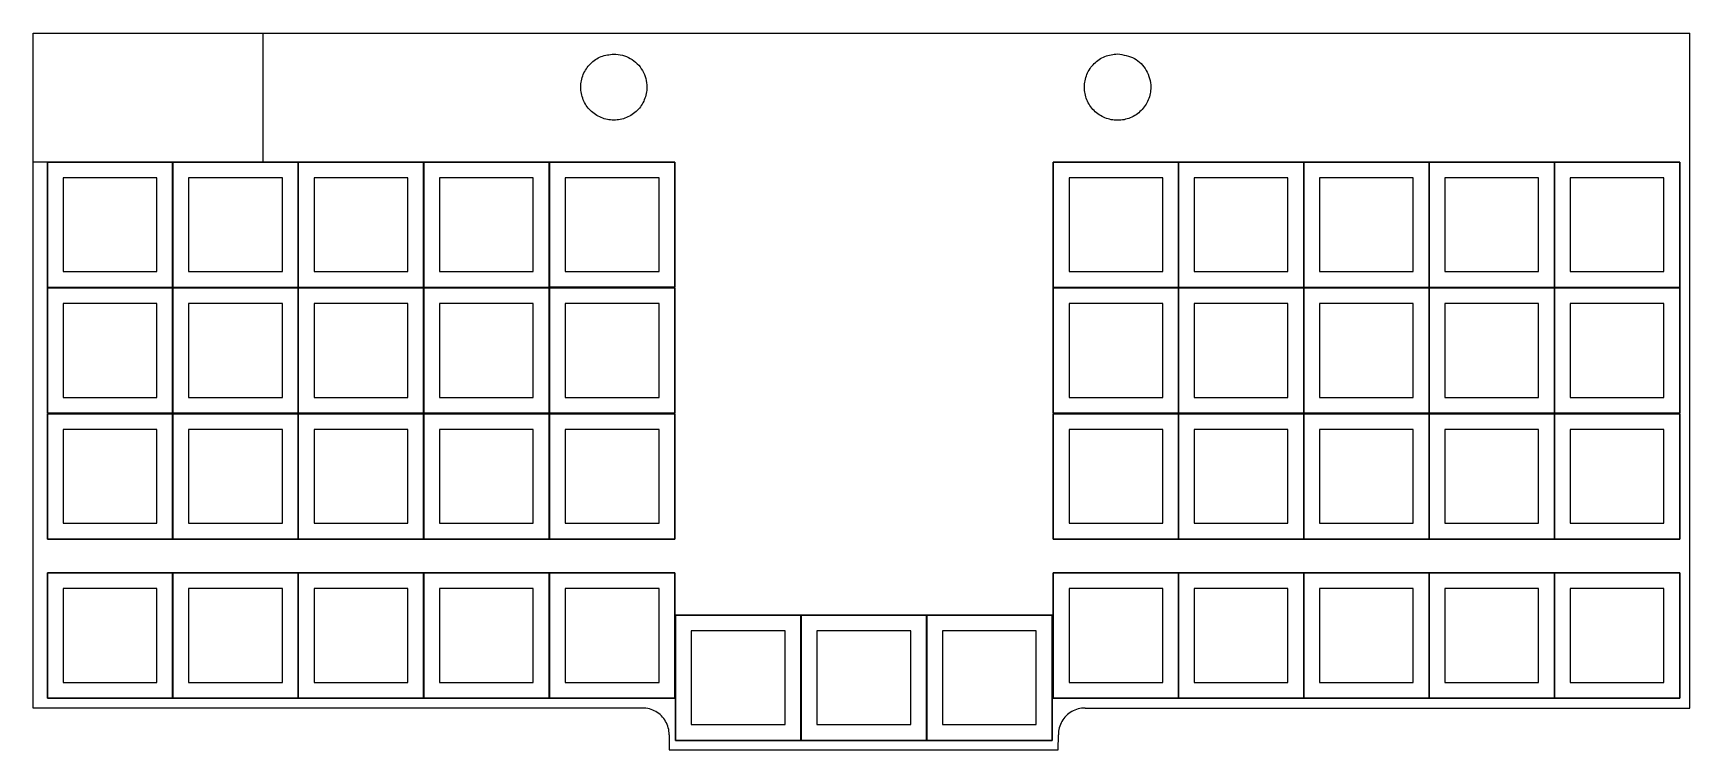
# Model space of a CAD drawing. Extents: x 0 to 25.1, y 0 to 10.9.
import ezdxf

# ---------------------------------------------------------------- set-up
doc = ezdxf.new("R2010")
doc.units = 0
doc.layers.get('0').update_dxf_attribs({"linetype": 'CONTINUOUS'})

msp = doc.modelspace()

# ---------------------------------------------------------------- linework, layer by layer
at = {"color": 7}
for p, q in [((0.0025, 10.87128), (25.129592, 10.87128)), ((0.0025, 0.635042), (0.0025, 10.87128)), ((3.485513, 10.87128), (3.485513, 8.915473)), ((25.129592, 0.635042), (25.129592, 10.87128)), ((8.809652, 10.554029), (8.809652, 10.554029)), ((16.450231, 10.555999), (16.450231, 10.555999)), ((3.485513, 8.915473), (0.0057, 8.915473)), ((2.118338, 8.915343), (0.218331, 8.915343)), ((0.218331, 7.015336), (0.218331, 8.915343)), ((0.218331, 7.015336), (0.218331, 8.915343)), ((0.218331, 7.015336), (0.218331, 8.915343)), ((0.218331, 8.915343), (2.118338, 8.915343)), ((0.218331, 8.915343), (2.118338, 8.915343)), ((0.218331, 8.915343), (2.118338, 8.915343)), ((0.218331, 8.915343), (0.218331, 7.015336)), ((2.118338, 7.015336), (2.118338, 8.915343)), ((2.118338, 8.915343), (2.118338, 7.015336)), ((2.118338, 8.915343), (2.118338, 7.015336)), ((2.118338, 8.915343), (2.118338, 7.015336)), ((4.021205, 8.915343), (2.121198, 8.915343)), ((2.121198, 7.015336), (2.121198, 8.915343)), ((2.121198, 7.015336), (2.121198, 8.915343)), ((2.121198, 7.015336), (2.121198, 8.915343)), ((2.121198, 8.915343), (4.021205, 8.915343)), ((2.121198, 8.915343), (4.021205, 8.915343)), ((2.121198, 8.915343), (4.021205, 8.915343)), ((2.121198, 8.915343), (2.121198, 7.015336)), ((4.021205, 7.015336), (4.021205, 8.915343)), ((4.021205, 8.915343), (4.021205, 7.015336)), ((4.021205, 8.915343), (4.021205, 7.015336)), ((4.021205, 8.915343), (4.021205, 7.015336)), ((5.924082, 8.915343), (4.024075, 8.915343)), ((4.024075, 7.015336), (4.024075, 8.915343)), ((4.024075, 7.015336), (4.024075, 8.915343)), ((4.024075, 7.015336), (4.024075, 8.915343)), ((4.024075, 8.915343), (5.924082, 8.915343)), ((4.024075, 8.915343), (5.924082, 8.915343)), ((4.024075, 8.915343), (5.924082, 8.915343)), ((4.024075, 8.915343), (4.024075, 7.015336)), ((5.924082, 7.015336), (5.924082, 8.915343)), ((5.924082, 8.915343), (5.924082, 7.015336)), ((5.924082, 8.915343), (5.924082, 7.015336)), ((5.924082, 8.915343), (5.924082, 7.015336)), ((7.826959, 8.915343), (5.926952, 8.915343)), ((5.926952, 7.015336), (5.926952, 8.915343)), ((5.926952, 7.015336), (5.926952, 8.915343)), ((5.926952, 7.015336), (5.926952, 8.915343)), ((5.926952, 8.915343), (7.826959, 8.915343)), ((5.926952, 8.915343), (7.826959, 8.915343)), ((5.926952, 8.915343), (7.826959, 8.915343)), ((5.926952, 8.915343), (5.926952, 7.015336)), ((7.826959, 7.015336), (7.826959, 8.915343)), ((7.826959, 8.915343), (7.826959, 7.015336)), ((7.826959, 8.915343), (7.826959, 7.015336)), ((7.826959, 8.915343), (7.826959, 7.015336)), ((9.734496, 8.915673), (7.834489, 8.915673)), ((7.834489, 7.015666), (7.834489, 8.915673)), ((7.834489, 7.015666), (7.834489, 8.915673)), ((7.834489, 7.015666), (7.834489, 8.915673)), ((7.834489, 8.915673), (9.734496, 8.915673)), ((7.834489, 8.915673), (9.734496, 8.915673)), ((7.834489, 8.915673), (9.734496, 8.915673)), ((7.834489, 8.915673), (7.834489, 7.015666)), ((9.734496, 7.015666), (9.734496, 8.915673)), ((9.734496, 8.915673), (9.734496, 7.015666)), ((9.734496, 8.915673), (9.734496, 7.015666)), ((9.734496, 8.915673), (9.734496, 7.015666)), ((17.375124, 8.915343), (15.475117, 8.915343)), ((15.475117, 7.015336), (15.475117, 8.915343)), ((15.475117, 7.015336), (15.475117, 8.915343)), ((15.475117, 7.015336), (15.475117, 8.915343)), ((15.475117, 8.915343), (17.375124, 8.915343)), ((15.475117, 8.915343), (17.375124, 8.915343)), ((15.475117, 8.915343), (17.375124, 8.915343)), ((15.475117, 8.915343), (15.475117, 7.015336)), ((19.272961, 8.915343), (17.372954, 8.915343)), ((17.372954, 7.015336), (17.372954, 8.915343)), ((17.372954, 7.015336), (17.372954, 8.915343)), ((17.372954, 7.015336), (17.372954, 8.915343)), ((17.372954, 8.915343), (19.272961, 8.915343)), ((17.372954, 8.915343), (19.272961, 8.915343)), ((17.372954, 8.915343), (19.272961, 8.915343)), ((17.372954, 8.915343), (17.372954, 7.015336)), ((17.375124, 7.015336), (17.375124, 8.915343)), ((17.375124, 8.915343), (17.375124, 7.015336)), ((17.375124, 8.915343), (17.375124, 7.015336)), ((17.375124, 8.915343), (17.375124, 7.015336)), ((19.272961, 7.015336), (19.272961, 8.915343)), ((19.272961, 8.915343), (19.272961, 7.015336)), ((19.272961, 8.915343), (19.272961, 7.015336)), ((19.272961, 8.915343), (19.272961, 7.015336)), ((21.173838, 8.915343), (19.273831, 8.915343)), ((19.273831, 7.015336), (19.273831, 8.915343)), ((19.273831, 7.015336), (19.273831, 8.915343)), ((19.273831, 7.015336), (19.273831, 8.915343)), ((19.273831, 8.915343), (21.173838, 8.915343)), ((19.273831, 8.915343), (21.173838, 8.915343)), ((19.273831, 8.915343), (21.173838, 8.915343)), ((19.273831, 8.915343), (19.273831, 7.015336)), ((21.173838, 7.015336), (21.173838, 8.915343)), ((21.173838, 8.915343), (21.173838, 7.015336)), ((21.173838, 8.915343), (21.173838, 7.015336)), ((21.173838, 8.915343), (21.173838, 7.015336)), ((23.074715, 8.915343), (21.174708, 8.915343)), ((21.174708, 7.015336), (21.174708, 8.915343)), ((21.174708, 7.015336), (21.174708, 8.915343)), ((21.174708, 7.015336), (21.174708, 8.915343)), ((21.174708, 8.915343), (23.074715, 8.915343)), ((21.174708, 8.915343), (23.074715, 8.915343)), ((21.174708, 8.915343), (23.074715, 8.915343)), ((21.174708, 8.915343), (21.174708, 7.015336)), ((23.074715, 7.015336), (23.074715, 8.915343)), ((23.074715, 8.915343), (23.074715, 7.015336)), ((23.074715, 8.915343), (23.074715, 7.015336)), ((23.074715, 8.915343), (23.074715, 7.015336)), ((24.975582, 8.915343), (23.075575, 8.915343)), ((23.075575, 7.015336), (23.075575, 8.915343)), ((23.075575, 7.015336), (23.075575, 8.915343)), ((23.075575, 7.015336), (23.075575, 8.915343)), ((23.075575, 8.915343), (24.975582, 8.915343)), ((23.075575, 8.915343), (24.975582, 8.915343)), ((23.075575, 8.915343), (24.975582, 8.915343)), ((23.075575, 8.915343), (23.075575, 7.015336)), ((24.975582, 7.015336), (24.975582, 8.915343)), ((24.975582, 8.915343), (24.975582, 7.015336)), ((24.975582, 8.915343), (24.975582, 7.015336)), ((24.975582, 8.915343), (24.975582, 7.015336)), ((1.879777, 8.676872), (0.457372, 8.676872)), ((0.457372, 8.676872), (0.457372, 7.254467)), ((1.879777, 7.254467), (1.879777, 8.676872)), ((3.782644, 8.676872), (2.360239, 8.676872)), ((2.360239, 8.676872), (2.360239, 7.254467)), ((3.782644, 7.254467), (3.782644, 8.676872)), ((5.685521, 8.676872), (4.263116, 8.676872)), ((4.263116, 8.676872), (4.263116, 7.254467)), ((5.685521, 7.254467), (5.685521, 8.676872)), ((7.588398, 8.676872), (6.165993, 8.676872)), ((6.165993, 8.676872), (6.165993, 7.254467)), ((7.588398, 7.254467), (7.588398, 8.676872)), ((9.495935, 8.677202), (8.07353, 8.677202)), ((8.07353, 8.677202), (8.07353, 7.254797)), ((9.495935, 7.254797), (9.495935, 8.677202)), ((17.136563, 8.676872), (15.714158, 8.676872)), ((15.714158, 8.676872), (15.714158, 7.254467)), ((17.136563, 7.254467), (17.136563, 8.676872)), ((19.0344, 8.676872), (17.611995, 8.676872)), ((17.611995, 8.676872), (17.611995, 7.254467)), ((19.0344, 7.254467), (19.0344, 8.676872)), ((20.935277, 8.676872), (19.512872, 8.676872)), ((19.512872, 8.676872), (19.512872, 7.254467)), ((20.935277, 7.254467), (20.935277, 8.676872)), ((22.836154, 8.676872), (21.413749, 8.676872)), ((21.413749, 8.676872), (21.413749, 7.254467)), ((22.836154, 7.254467), (22.836154, 8.676872)), ((24.737021, 8.676872), (23.314616, 8.676872)), ((23.314616, 8.676872), (23.314616, 7.254467)), ((24.737021, 7.254467), (24.737021, 8.676872)), ((0.457372, 7.254467), (1.879777, 7.254467)), ((2.360239, 7.254467), (3.782644, 7.254467)), ((4.263116, 7.254467), (5.685521, 7.254467)), ((6.165993, 7.254467), (7.588398, 7.254467)), ((8.07353, 7.254797), (9.495935, 7.254797)), ((15.714158, 7.254467), (17.136563, 7.254467)), ((17.611995, 7.254467), (19.0344, 7.254467)), ((19.512872, 7.254467), (20.935277, 7.254467)), ((21.413749, 7.254467), (22.836154, 7.254467)), ((23.314616, 7.254467), (24.737021, 7.254467)), ((2.118338, 7.015336), (0.218331, 7.015336)), ((2.118338, 7.015336), (0.218331, 7.015336)), ((2.118338, 7.015336), (0.218331, 7.015336)), ((0.218331, 7.015336), (2.118338, 7.015336)), ((2.118338, 7.006936), (0.218331, 7.006936)), ((0.218331, 5.106929), (0.218331, 7.006936)), ((0.218331, 5.106929), (0.218331, 7.006936)), ((0.218331, 5.106929), (0.218331, 7.006936)), ((0.218331, 7.006936), (2.118338, 7.006936)), ((0.218331, 7.006936), (2.118338, 7.006936)), ((0.218331, 7.006936), (2.118338, 7.006936)), ((0.218331, 7.006936), (0.218331, 5.106929)), ((2.118338, 5.106929), (2.118338, 7.006936)), ((2.118338, 7.006936), (2.118338, 5.106929)), ((2.118338, 7.006936), (2.118338, 5.106929)), ((2.118338, 7.006936), (2.118338, 5.106929)), ((4.021205, 7.015336), (2.121198, 7.015336)), ((4.021205, 7.015336), (2.121198, 7.015336)), ((4.021205, 7.015336), (2.121198, 7.015336)), ((2.121198, 7.015336), (4.021205, 7.015336)), ((4.021205, 7.006936), (2.121198, 7.006936)), ((2.121198, 5.106929), (2.121198, 7.006936)), ((2.121198, 5.106929), (2.121198, 7.006936)), ((2.121198, 5.106929), (2.121198, 7.006936)), ((2.121198, 7.006936), (4.021205, 7.006936)), ((2.121198, 7.006936), (4.021205, 7.006936)), ((2.121198, 7.006936), (4.021205, 7.006936)), ((2.121198, 7.006936), (2.121198, 5.106929)), ((4.021205, 5.106929), (4.021205, 7.006936)), ((4.021205, 7.006936), (4.021205, 5.106929)), ((4.021205, 7.006936), (4.021205, 5.106929)), ((4.021205, 7.006936), (4.021205, 5.106929)), ((5.924082, 7.015336), (4.024075, 7.015336)), ((5.924082, 7.015336), (4.024075, 7.015336)), ((5.924082, 7.015336), (4.024075, 7.015336)), ((4.024075, 7.015336), (5.924082, 7.015336)), ((5.924082, 7.006936), (4.024075, 7.006936)), ((4.024075, 5.106929), (4.024075, 7.006936)), ((4.024075, 5.106929), (4.024075, 7.006936)), ((4.024075, 5.106929), (4.024075, 7.006936)), ((4.024075, 7.006936), (5.924082, 7.006936)), ((4.024075, 7.006936), (5.924082, 7.006936)), ((4.024075, 7.006936), (5.924082, 7.006936)), ((4.024075, 7.006936), (4.024075, 5.106929)), ((5.924082, 5.106929), (5.924082, 7.006936)), ((5.924082, 7.006936), (5.924082, 5.106929)), ((5.924082, 7.006936), (5.924082, 5.106929)), ((5.924082, 7.006936), (5.924082, 5.106929)), ((7.826959, 7.015336), (5.926952, 7.015336)), ((7.826959, 7.015336), (5.926952, 7.015336)), ((7.826959, 7.015336), (5.926952, 7.015336)), ((5.926952, 7.015336), (7.826959, 7.015336)), ((7.826959, 7.006936), (5.926952, 7.006936)), ((5.926952, 5.106929), (5.926952, 7.006936)), ((5.926952, 5.106929), (5.926952, 7.006936)), ((5.926952, 5.106929), (5.926952, 7.006936)), ((5.926952, 7.006936), (7.826959, 7.006936)), ((5.926952, 7.006936), (7.826959, 7.006936)), ((5.926952, 7.006936), (7.826959, 7.006936)), ((5.926952, 7.006936), (5.926952, 5.106929)), ((7.826959, 5.106929), (7.826959, 7.006936)), ((7.826959, 7.006936), (7.826959, 5.106929)), ((7.826959, 7.006936), (7.826959, 5.106929)), ((7.826959, 7.006936), (7.826959, 5.106929)), ((9.734496, 7.015666), (7.834489, 7.015666)), ((9.734496, 7.015666), (7.834489, 7.015666)), ((9.734496, 7.015666), (7.834489, 7.015666)), ((7.834489, 7.015666), (9.734496, 7.015666)), ((9.734496, 7.007266), (7.834489, 7.007266)), ((7.834489, 5.107259), (7.834489, 7.007266)), ((7.834489, 5.107259), (7.834489, 7.007266)), ((7.834489, 5.107259), (7.834489, 7.007266)), ((7.834489, 7.007266), (9.734496, 7.007266)), ((7.834489, 7.007266), (9.734496, 7.007266)), ((7.834489, 7.007266), (9.734496, 7.007266)), ((7.834489, 7.007266), (7.834489, 5.107259)), ((9.734496, 5.107259), (9.734496, 7.007266)), ((9.734496, 7.007266), (9.734496, 5.107259)), ((9.734496, 7.007266), (9.734496, 5.107259)), ((9.734496, 7.007266), (9.734496, 5.107259)), ((17.375124, 7.015336), (15.475117, 7.015336)), ((17.375124, 7.015336), (15.475117, 7.015336)), ((17.375124, 7.015336), (15.475117, 7.015336)), ((15.475117, 7.015336), (17.375124, 7.015336)), ((17.375124, 7.006936), (15.475117, 7.006936)), ((15.475117, 5.106929), (15.475117, 7.006936)), ((15.475117, 5.106929), (15.475117, 7.006936)), ((15.475117, 5.106929), (15.475117, 7.006936)), ((15.475117, 7.006936), (17.375124, 7.006936)), ((15.475117, 7.006936), (17.375124, 7.006936)), ((15.475117, 7.006936), (17.375124, 7.006936)), ((15.475117, 7.006936), (15.475117, 5.106929)), ((19.272961, 7.015336), (17.372954, 7.015336)), ((19.272961, 7.015336), (17.372954, 7.015336)), ((19.272961, 7.015336), (17.372954, 7.015336)), ((17.372954, 7.015336), (19.272961, 7.015336)), ((19.272961, 7.006936), (17.372954, 7.006936)), ((17.372954, 5.106929), (17.372954, 7.006936)), ((17.372954, 5.106929), (17.372954, 7.006936)), ((17.372954, 5.106929), (17.372954, 7.006936)), ((17.372954, 7.006936), (19.272961, 7.006936)), ((17.372954, 7.006936), (19.272961, 7.006936)), ((17.372954, 7.006936), (19.272961, 7.006936)), ((17.372954, 7.006936), (17.372954, 5.106929)), ((17.375124, 5.106929), (17.375124, 7.006936)), ((17.375124, 7.006936), (17.375124, 5.106929)), ((17.375124, 7.006936), (17.375124, 5.106929)), ((17.375124, 7.006936), (17.375124, 5.106929)), ((19.272961, 5.106929), (19.272961, 7.006936)), ((19.272961, 7.006936), (19.272961, 5.106929)), ((19.272961, 7.006936), (19.272961, 5.106929)), ((19.272961, 7.006936), (19.272961, 5.106929)), ((21.173838, 7.015336), (19.273831, 7.015336)), ((21.173838, 7.015336), (19.273831, 7.015336)), ((21.173838, 7.015336), (19.273831, 7.015336)), ((19.273831, 7.015336), (21.173838, 7.015336)), ((21.173838, 7.006936), (19.273831, 7.006936)), ((19.273831, 5.106929), (19.273831, 7.006936)), ((19.273831, 5.106929), (19.273831, 7.006936)), ((19.273831, 5.106929), (19.273831, 7.006936)), ((19.273831, 7.006936), (21.173838, 7.006936)), ((19.273831, 7.006936), (21.173838, 7.006936)), ((19.273831, 7.006936), (21.173838, 7.006936)), ((19.273831, 7.006936), (19.273831, 5.106929)), ((21.173838, 5.106929), (21.173838, 7.006936)), ((21.173838, 7.006936), (21.173838, 5.106929)), ((21.173838, 7.006936), (21.173838, 5.106929)), ((21.173838, 7.006936), (21.173838, 5.106929)), ((23.074715, 7.015336), (21.174708, 7.015336)), ((23.074715, 7.015336), (21.174708, 7.015336)), ((23.074715, 7.015336), (21.174708, 7.015336)), ((21.174708, 7.015336), (23.074715, 7.015336)), ((23.074715, 7.006936), (21.174708, 7.006936)), ((21.174708, 5.106929), (21.174708, 7.006936)), ((21.174708, 5.106929), (21.174708, 7.006936)), ((21.174708, 5.106929), (21.174708, 7.006936)), ((21.174708, 7.006936), (23.074715, 7.006936)), ((21.174708, 7.006936), (23.074715, 7.006936)), ((21.174708, 7.006936), (23.074715, 7.006936)), ((21.174708, 7.006936), (21.174708, 5.106929)), ((23.074715, 5.106929), (23.074715, 7.006936)), ((23.074715, 7.006936), (23.074715, 5.106929)), ((23.074715, 7.006936), (23.074715, 5.106929)), ((23.074715, 7.006936), (23.074715, 5.106929)), ((24.975582, 7.015336), (23.075575, 7.015336)), ((24.975582, 7.015336), (23.075575, 7.015336)), ((24.975582, 7.015336), (23.075575, 7.015336)), ((23.075575, 7.015336), (24.975582, 7.015336)), ((24.975582, 7.006936), (23.075575, 7.006936)), ((23.075575, 5.106929), (23.075575, 7.006936)), ((23.075575, 5.106929), (23.075575, 7.006936)), ((23.075575, 5.106929), (23.075575, 7.006936)), ((23.075575, 7.006936), (24.975582, 7.006936)), ((23.075575, 7.006936), (24.975582, 7.006936)), ((23.075575, 7.006936), (24.975582, 7.006936)), ((23.075575, 7.006936), (23.075575, 5.106929)), ((24.975582, 5.106929), (24.975582, 7.006936)), ((24.975582, 7.006936), (24.975582, 5.106929)), ((24.975582, 7.006936), (24.975582, 5.106929)), ((24.975582, 7.006936), (24.975582, 5.106929)), ((1.879777, 6.768465), (0.457372, 6.768465)), ((0.457372, 6.768465), (0.457372, 5.34606)), ((1.879777, 5.34606), (1.879777, 6.768465)), ((3.782644, 6.768465), (2.360239, 6.768465)), ((2.360239, 6.768465), (2.360239, 5.34606)), ((3.782644, 5.34606), (3.782644, 6.768465)), ((5.685521, 6.768465), (4.263116, 6.768465)), ((4.263116, 6.768465), (4.263116, 5.34606)), ((5.685521, 5.34606), (5.685521, 6.768465)), ((7.588398, 6.768465), (6.165993, 6.768465)), ((6.165993, 6.768465), (6.165993, 5.34606)), ((7.588398, 5.34606), (7.588398, 6.768465)), ((9.495935, 6.768795), (8.07353, 6.768795)), ((8.07353, 6.768795), (8.07353, 5.34639)), ((9.495935, 5.34639), (9.495935, 6.768795)), ((17.136563, 6.768465), (15.714158, 6.768465)), ((15.714158, 6.768465), (15.714158, 5.34606)), ((17.136563, 5.34606), (17.136563, 6.768465)), ((19.0344, 6.768465), (17.611995, 6.768465)), ((17.611995, 6.768465), (17.611995, 5.34606)), ((19.0344, 5.34606), (19.0344, 6.768465)), ((20.935277, 6.768465), (19.512872, 6.768465)), ((19.512872, 6.768465), (19.512872, 5.34606)), ((20.935277, 5.34606), (20.935277, 6.768465)), ((22.836154, 6.768465), (21.413749, 6.768465)), ((21.413749, 6.768465), (21.413749, 5.34606)), ((22.836154, 5.34606), (22.836154, 6.768465)), ((24.737021, 6.768465), (23.314616, 6.768465)), ((23.314616, 6.768465), (23.314616, 5.34606)), ((24.737021, 5.34606), (24.737021, 6.768465)), ((0.457372, 5.34606), (1.879777, 5.34606)), ((2.360239, 5.34606), (3.782644, 5.34606)), ((4.263116, 5.34606), (5.685521, 5.34606)), ((6.165993, 5.34606), (7.588398, 5.34606)), ((8.07353, 5.34639), (9.495935, 5.34639)), ((15.714158, 5.34606), (17.136563, 5.34606)), ((17.611995, 5.34606), (19.0344, 5.34606)), ((19.512872, 5.34606), (20.935277, 5.34606)), ((21.413749, 5.34606), (22.836154, 5.34606)), ((23.314616, 5.34606), (24.737021, 5.34606)), ((2.118338, 5.106929), (0.218331, 5.106929)), ((2.118338, 5.106929), (0.218331, 5.106929)), ((2.118338, 5.106929), (0.218331, 5.106929)), ((0.218331, 5.106929), (2.118338, 5.106929)), ((2.118338, 5.097129), (0.218331, 5.097129)), ((0.218331, 3.197122), (0.218331, 5.097129)), ((0.218331, 3.197122), (0.218331, 5.097129)), ((0.218331, 3.197122), (0.218331, 5.097129)), ((0.218331, 5.097129), (2.118338, 5.097129)), ((0.218331, 5.097129), (2.118338, 5.097129)), ((0.218331, 5.097129), (2.118338, 5.097129)), ((0.218331, 5.097129), (0.218331, 3.197122)), ((2.118338, 3.197122), (2.118338, 5.097129)), ((2.118338, 5.097129), (2.118338, 3.197122)), ((2.118338, 5.097129), (2.118338, 3.197122)), ((2.118338, 5.097129), (2.118338, 3.197122)), ((4.021205, 5.106929), (2.121198, 5.106929)), ((4.021205, 5.106929), (2.121198, 5.106929)), ((4.021205, 5.106929), (2.121198, 5.106929)), ((2.121198, 5.106929), (4.021205, 5.106929)), ((4.021205, 5.097129), (2.121198, 5.097129)), ((2.121198, 3.197122), (2.121198, 5.097129)), ((2.121198, 3.197122), (2.121198, 5.097129)), ((2.121198, 3.197122), (2.121198, 5.097129)), ((2.121198, 5.097129), (4.021205, 5.097129)), ((2.121198, 5.097129), (4.021205, 5.097129)), ((2.121198, 5.097129), (4.021205, 5.097129)), ((2.121198, 5.097129), (2.121198, 3.197122)), ((4.021205, 3.197122), (4.021205, 5.097129)), ((4.021205, 5.097129), (4.021205, 3.197122)), ((4.021205, 5.097129), (4.021205, 3.197122)), ((4.021205, 5.097129), (4.021205, 3.197122)), ((5.924082, 5.106929), (4.024075, 5.106929)), ((5.924082, 5.106929), (4.024075, 5.106929)), ((5.924082, 5.106929), (4.024075, 5.106929)), ((4.024075, 5.106929), (5.924082, 5.106929)), ((5.924082, 5.097129), (4.024075, 5.097129)), ((4.024075, 3.197122), (4.024075, 5.097129)), ((4.024075, 3.197122), (4.024075, 5.097129)), ((4.024075, 3.197122), (4.024075, 5.097129)), ((4.024075, 5.097129), (5.924082, 5.097129)), ((4.024075, 5.097129), (5.924082, 5.097129)), ((4.024075, 5.097129), (5.924082, 5.097129)), ((4.024075, 5.097129), (4.024075, 3.197122)), ((5.924082, 3.197122), (5.924082, 5.097129)), ((5.924082, 5.097129), (5.924082, 3.197122)), ((5.924082, 5.097129), (5.924082, 3.197122)), ((5.924082, 5.097129), (5.924082, 3.197122)), ((7.826959, 5.106929), (5.926952, 5.106929)), ((7.826959, 5.106929), (5.926952, 5.106929)), ((7.826959, 5.106929), (5.926952, 5.106929)), ((5.926952, 5.106929), (7.826959, 5.106929)), ((7.826959, 5.097129), (5.926952, 5.097129)), ((5.926952, 3.197122), (5.926952, 5.097129)), ((5.926952, 3.197122), (5.926952, 5.097129)), ((5.926952, 3.197122), (5.926952, 5.097129)), ((5.926952, 5.097129), (7.826959, 5.097129)), ((5.926952, 5.097129), (7.826959, 5.097129)), ((5.926952, 5.097129), (7.826959, 5.097129)), ((5.926952, 5.097129), (5.926952, 3.197122)), ((7.826959, 3.197122), (7.826959, 5.097129)), ((7.826959, 5.097129), (7.826959, 3.197122)), ((7.826959, 5.097129), (7.826959, 3.197122)), ((7.826959, 5.097129), (7.826959, 3.197122)), ((9.734496, 5.107259), (7.834489, 5.107259)), ((9.734496, 5.107259), (7.834489, 5.107259)), ((9.734496, 5.107259), (7.834489, 5.107259)), ((7.834489, 5.107259), (9.734496, 5.107259)), ((9.734496, 5.097459), (7.834489, 5.097459)), ((7.834489, 3.197452), (7.834489, 5.097459)), ((7.834489, 3.197452), (7.834489, 5.097459)), ((7.834489, 3.197452), (7.834489, 5.097459)), ((7.834489, 5.097459), (9.734496, 5.097459)), ((7.834489, 5.097459), (9.734496, 5.097459)), ((7.834489, 5.097459), (9.734496, 5.097459)), ((7.834489, 5.097459), (7.834489, 3.197452)), ((9.734496, 3.197452), (9.734496, 5.097459)), ((9.734496, 5.097459), (9.734496, 3.197452)), ((9.734496, 5.097459), (9.734496, 3.197452)), ((9.734496, 5.097459), (9.734496, 3.197452)), ((17.375124, 5.106929), (15.475117, 5.106929)), ((17.375124, 5.106929), (15.475117, 5.106929)), ((17.375124, 5.106929), (15.475117, 5.106929)), ((15.475117, 5.106929), (17.375124, 5.106929)), ((17.375124, 5.097129), (15.475117, 5.097129)), ((15.475117, 3.197122), (15.475117, 5.097129)), ((15.475117, 3.197122), (15.475117, 5.097129)), ((15.475117, 3.197122), (15.475117, 5.097129)), ((15.475117, 5.097129), (17.375124, 5.097129)), ((15.475117, 5.097129), (17.375124, 5.097129)), ((15.475117, 5.097129), (17.375124, 5.097129)), ((15.475117, 5.097129), (15.475117, 3.197122)), ((19.272961, 5.106929), (17.372954, 5.106929)), ((19.272961, 5.106929), (17.372954, 5.106929)), ((19.272961, 5.106929), (17.372954, 5.106929)), ((17.372954, 5.106929), (19.272961, 5.106929)), ((19.272961, 5.097129), (17.372954, 5.097129)), ((17.372954, 3.197122), (17.372954, 5.097129)), ((17.372954, 3.197122), (17.372954, 5.097129)), ((17.372954, 3.197122), (17.372954, 5.097129)), ((17.372954, 5.097129), (19.272961, 5.097129)), ((17.372954, 5.097129), (19.272961, 5.097129)), ((17.372954, 5.097129), (19.272961, 5.097129)), ((17.372954, 5.097129), (17.372954, 3.197122)), ((17.375124, 3.197122), (17.375124, 5.097129)), ((17.375124, 5.097129), (17.375124, 3.197122)), ((17.375124, 5.097129), (17.375124, 3.197122)), ((17.375124, 5.097129), (17.375124, 3.197122)), ((19.272961, 3.197122), (19.272961, 5.097129)), ((19.272961, 5.097129), (19.272961, 3.197122)), ((19.272961, 5.097129), (19.272961, 3.197122)), ((19.272961, 5.097129), (19.272961, 3.197122)), ((21.173838, 5.106929), (19.273831, 5.106929)), ((21.173838, 5.106929), (19.273831, 5.106929)), ((21.173838, 5.106929), (19.273831, 5.106929)), ((19.273831, 5.106929), (21.173838, 5.106929)), ((21.173838, 5.097129), (19.273831, 5.097129)), ((19.273831, 3.197122), (19.273831, 5.097129)), ((19.273831, 3.197122), (19.273831, 5.097129)), ((19.273831, 3.197122), (19.273831, 5.097129)), ((19.273831, 5.097129), (21.173838, 5.097129)), ((19.273831, 5.097129), (21.173838, 5.097129)), ((19.273831, 5.097129), (21.173838, 5.097129)), ((19.273831, 5.097129), (19.273831, 3.197122)), ((21.173838, 3.197122), (21.173838, 5.097129)), ((21.173838, 5.097129), (21.173838, 3.197122)), ((21.173838, 5.097129), (21.173838, 3.197122)), ((21.173838, 5.097129), (21.173838, 3.197122)), ((23.074715, 5.106929), (21.174708, 5.106929)), ((23.074715, 5.106929), (21.174708, 5.106929)), ((23.074715, 5.106929), (21.174708, 5.106929)), ((21.174708, 5.106929), (23.074715, 5.106929)), ((23.074715, 5.097129), (21.174708, 5.097129)), ((21.174708, 3.197122), (21.174708, 5.097129)), ((21.174708, 3.197122), (21.174708, 5.097129)), ((21.174708, 3.197122), (21.174708, 5.097129)), ((21.174708, 5.097129), (23.074715, 5.097129)), ((21.174708, 5.097129), (23.074715, 5.097129)), ((21.174708, 5.097129), (23.074715, 5.097129)), ((21.174708, 5.097129), (21.174708, 3.197122)), ((23.074715, 3.197122), (23.074715, 5.097129)), ((23.074715, 5.097129), (23.074715, 3.197122)), ((23.074715, 5.097129), (23.074715, 3.197122)), ((23.074715, 5.097129), (23.074715, 3.197122)), ((24.975582, 5.106929), (23.075575, 5.106929)), ((24.975582, 5.106929), (23.075575, 5.106929)), ((24.975582, 5.106929), (23.075575, 5.106929)), ((23.075575, 5.106929), (24.975582, 5.106929)), ((24.975582, 5.097129), (23.075575, 5.097129)), ((23.075575, 3.197122), (23.075575, 5.097129)), ((23.075575, 3.197122), (23.075575, 5.097129)), ((23.075575, 3.197122), (23.075575, 5.097129)), ((23.075575, 5.097129), (24.975582, 5.097129)), ((23.075575, 5.097129), (24.975582, 5.097129)), ((23.075575, 5.097129), (24.975582, 5.097129)), ((23.075575, 5.097129), (23.075575, 3.197122)), ((24.975582, 3.197122), (24.975582, 5.097129)), ((24.975582, 5.097129), (24.975582, 3.197122)), ((24.975582, 5.097129), (24.975582, 3.197122)), ((24.975582, 5.097129), (24.975582, 3.197122)), ((1.879777, 4.858658), (0.457372, 4.858658)), ((0.457372, 4.858658), (0.457372, 3.436253)), ((1.879777, 3.436253), (1.879777, 4.858658)), ((3.782644, 4.858658), (2.360239, 4.858658)), ((2.360239, 4.858658), (2.360239, 3.436253)), ((3.782644, 3.436253), (3.782644, 4.858658)), ((5.685521, 4.858658), (4.263116, 4.858658)), ((4.263116, 4.858658), (4.263116, 3.436253)), ((5.685521, 3.436253), (5.685521, 4.858658)), ((7.588398, 4.858658), (6.165993, 4.858658)), ((6.165993, 4.858658), (6.165993, 3.436253)), ((7.588398, 3.436253), (7.588398, 4.858658)), ((9.495935, 4.858988), (8.07353, 4.858988)), ((8.07353, 4.858988), (8.07353, 3.436583)), ((9.495935, 3.436583), (9.495935, 4.858988)), ((17.136563, 4.858658), (15.714158, 4.858658)), ((15.714158, 4.858658), (15.714158, 3.436253)), ((17.136563, 3.436253), (17.136563, 4.858658)), ((19.0344, 4.858658), (17.611995, 4.858658)), ((17.611995, 4.858658), (17.611995, 3.436253)), ((19.0344, 3.436253), (19.0344, 4.858658)), ((20.935277, 4.858658), (19.512872, 4.858658)), ((19.512872, 4.858658), (19.512872, 3.436253)), ((20.935277, 3.436253), (20.935277, 4.858658)), ((22.836154, 4.858658), (21.413749, 4.858658)), ((21.413749, 4.858658), (21.413749, 3.436253)), ((22.836154, 3.436253), (22.836154, 4.858658)), ((24.737021, 4.858658), (23.314616, 4.858658)), ((23.314616, 4.858658), (23.314616, 3.436253)), ((24.737021, 3.436253), (24.737021, 4.858658)), ((0.457372, 3.436253), (1.879777, 3.436253)), ((2.360239, 3.436253), (3.782644, 3.436253)), ((4.263116, 3.436253), (5.685521, 3.436253)), ((6.165993, 3.436253), (7.588398, 3.436253)), ((8.07353, 3.436583), (9.495935, 3.436583)), ((15.714158, 3.436253), (17.136563, 3.436253)), ((17.611995, 3.436253), (19.0344, 3.436253)), ((19.512872, 3.436253), (20.935277, 3.436253)), ((21.413749, 3.436253), (22.836154, 3.436253)), ((23.314616, 3.436253), (24.737021, 3.436253)), ((2.118338, 3.197122), (0.218331, 3.197122)), ((2.118338, 3.197122), (0.218331, 3.197122)), ((2.118338, 3.197122), (0.218331, 3.197122)), ((0.218331, 3.197122), (2.118338, 3.197122)), ((4.021205, 3.197122), (2.121198, 3.197122)), ((4.021205, 3.197122), (2.121198, 3.197122)), ((4.021205, 3.197122), (2.121198, 3.197122)), ((2.121198, 3.197122), (4.021205, 3.197122)), ((5.924082, 3.197122), (4.024075, 3.197122)), ((5.924082, 3.197122), (4.024075, 3.197122)), ((5.924082, 3.197122), (4.024075, 3.197122)), ((4.024075, 3.197122), (5.924082, 3.197122)), ((7.826959, 3.197122), (5.926952, 3.197122)), ((7.826959, 3.197122), (5.926952, 3.197122)), ((7.826959, 3.197122), (5.926952, 3.197122)), ((5.926952, 3.197122), (7.826959, 3.197122)), ((9.734496, 3.197452), (7.834489, 3.197452)), ((9.734496, 3.197452), (7.834489, 3.197452)), ((9.734496, 3.197452), (7.834489, 3.197452)), ((7.834489, 3.197452), (9.734496, 3.197452)), ((17.375124, 3.197122), (15.475117, 3.197122)), ((17.375124, 3.197122), (15.475117, 3.197122)), ((17.375124, 3.197122), (15.475117, 3.197122)), ((15.475117, 3.197122), (17.375124, 3.197122)), ((19.272961, 3.197122), (17.372954, 3.197122)), ((19.272961, 3.197122), (17.372954, 3.197122)), ((19.272961, 3.197122), (17.372954, 3.197122)), ((17.372954, 3.197122), (19.272961, 3.197122)), ((21.173838, 3.197122), (19.273831, 3.197122)), ((21.173838, 3.197122), (19.273831, 3.197122)), ((21.173838, 3.197122), (19.273831, 3.197122)), ((19.273831, 3.197122), (21.173838, 3.197122)), ((23.074715, 3.197122), (21.174708, 3.197122)), ((23.074715, 3.197122), (21.174708, 3.197122)), ((23.074715, 3.197122), (21.174708, 3.197122)), ((21.174708, 3.197122), (23.074715, 3.197122)), ((24.975582, 3.197122), (23.075575, 3.197122)), ((24.975582, 3.197122), (23.075575, 3.197122)), ((24.975582, 3.197122), (23.075575, 3.197122)), ((23.075575, 3.197122), (24.975582, 3.197122)), ((2.118338, 2.68492), (0.218331, 2.68492)), ((0.218331, 0.784913), (0.218331, 2.68492)), ((0.218331, 0.784913), (0.218331, 2.68492)), ((0.218331, 0.784913), (0.218331, 2.68492)), ((0.218331, 2.68492), (2.118338, 2.68492)), ((0.218331, 2.68492), (2.118338, 2.68492)), ((0.218331, 2.68492), (2.118338, 2.68492)), ((0.218331, 2.68492), (0.218331, 0.784913)), ((2.118338, 0.784913), (2.118338, 2.68492)), ((2.118338, 2.68492), (2.118338, 0.784913)), ((2.118338, 2.68492), (2.118338, 0.784913)), ((2.118338, 2.68492), (2.118338, 0.784913)), ((4.021205, 2.68492), (2.121198, 2.68492)), ((2.121198, 0.784913), (2.121198, 2.68492)), ((2.121198, 0.784913), (2.121198, 2.68492)), ((2.121198, 0.784913), (2.121198, 2.68492)), ((2.121198, 2.68492), (4.021205, 2.68492)), ((2.121198, 2.68492), (4.021205, 2.68492)), ((2.121198, 2.68492), (4.021205, 2.68492)), ((2.121198, 2.68492), (2.121198, 0.784913)), ((4.021205, 0.784913), (4.021205, 2.68492)), ((4.021205, 2.68492), (4.021205, 0.784913)), ((4.021205, 2.68492), (4.021205, 0.784913)), ((4.021205, 2.68492), (4.021205, 0.784913)), ((5.924082, 2.68492), (4.024075, 2.68492)), ((4.024075, 0.784913), (4.024075, 2.68492)), ((4.024075, 0.784913), (4.024075, 2.68492)), ((4.024075, 0.784913), (4.024075, 2.68492)), ((4.024075, 2.68492), (5.924082, 2.68492)), ((4.024075, 2.68492), (5.924082, 2.68492)), ((4.024075, 2.68492), (5.924082, 2.68492)), ((4.024075, 2.68492), (4.024075, 0.784913)), ((5.924082, 0.784913), (5.924082, 2.68492)), ((5.924082, 2.68492), (5.924082, 0.784913)), ((5.924082, 2.68492), (5.924082, 0.784913)), ((5.924082, 2.68492), (5.924082, 0.784913)), ((7.826959, 2.68492), (5.926952, 2.68492)), ((5.926952, 0.784913), (5.926952, 2.68492)), ((5.926952, 0.784913), (5.926952, 2.68492)), ((5.926952, 0.784913), (5.926952, 2.68492)), ((5.926952, 2.68492), (7.826959, 2.68492)), ((5.926952, 2.68492), (7.826959, 2.68492)), ((5.926952, 2.68492), (7.826959, 2.68492)), ((5.926952, 2.68492), (5.926952, 0.784913)), ((7.826959, 0.784913), (7.826959, 2.68492)), ((7.826959, 2.68492), (7.826959, 0.784913)), ((7.826959, 2.68492), (7.826959, 0.784913)), ((7.826959, 2.68492), (7.826959, 0.784913)), ((9.734496, 2.68525), (7.834489, 2.68525)), ((7.834489, 0.785243), (7.834489, 2.68525)), ((7.834489, 0.785243), (7.834489, 2.68525)), ((7.834489, 0.785243), (7.834489, 2.68525)), ((7.834489, 2.68525), (9.734496, 2.68525)), ((7.834489, 2.68525), (9.734496, 2.68525)), ((7.834489, 2.68525), (9.734496, 2.68525)), ((7.834489, 2.68525), (7.834489, 0.785243)), ((9.734496, 0.785243), (9.734496, 2.68525)), ((9.734496, 2.68525), (9.734496, 0.785243)), ((9.734496, 2.68525), (9.734496, 0.785243)), ((9.734496, 2.68525), (9.734496, 0.785243)), ((17.375124, 2.68492), (15.475117, 2.68492)), ((15.475117, 0.784913), (15.475117, 2.68492)), ((15.475117, 0.784913), (15.475117, 2.68492)), ((15.475117, 0.784913), (15.475117, 2.68492)), ((15.475117, 2.68492), (17.375124, 2.68492)), ((15.475117, 2.68492), (17.375124, 2.68492)), ((15.475117, 2.68492), (17.375124, 2.68492)), ((15.475117, 2.68492), (15.475117, 0.784913)), ((19.272961, 2.68492), (17.372954, 2.68492)), ((17.372954, 0.784913), (17.372954, 2.68492)), ((17.372954, 0.784913), (17.372954, 2.68492)), ((17.372954, 0.784913), (17.372954, 2.68492)), ((17.372954, 2.68492), (19.272961, 2.68492)), ((17.372954, 2.68492), (19.272961, 2.68492)), ((17.372954, 2.68492), (19.272961, 2.68492)), ((17.372954, 2.68492), (17.372954, 0.784913)), ((17.375124, 0.784913), (17.375124, 2.68492)), ((17.375124, 2.68492), (17.375124, 0.784913)), ((17.375124, 2.68492), (17.375124, 0.784913)), ((17.375124, 2.68492), (17.375124, 0.784913)), ((19.272961, 0.784913), (19.272961, 2.68492)), ((19.272961, 2.68492), (19.272961, 0.784913)), ((19.272961, 2.68492), (19.272961, 0.784913)), ((19.272961, 2.68492), (19.272961, 0.784913)), ((21.173838, 2.68492), (19.273831, 2.68492)), ((19.273831, 0.784913), (19.273831, 2.68492)), ((19.273831, 0.784913), (19.273831, 2.68492)), ((19.273831, 0.784913), (19.273831, 2.68492)), ((19.273831, 2.68492), (21.173838, 2.68492)), ((19.273831, 2.68492), (21.173838, 2.68492)), ((19.273831, 2.68492), (21.173838, 2.68492)), ((19.273831, 2.68492), (19.273831, 0.784913)), ((21.173838, 0.784913), (21.173838, 2.68492)), ((21.173838, 2.68492), (21.173838, 0.784913)), ((21.173838, 2.68492), (21.173838, 0.784913)), ((21.173838, 2.68492), (21.173838, 0.784913)), ((23.074715, 2.68492), (21.174708, 2.68492)), ((21.174708, 0.784913), (21.174708, 2.68492)), ((21.174708, 0.784913), (21.174708, 2.68492)), ((21.174708, 0.784913), (21.174708, 2.68492)), ((21.174708, 2.68492), (23.074715, 2.68492)), ((21.174708, 2.68492), (23.074715, 2.68492)), ((21.174708, 2.68492), (23.074715, 2.68492)), ((21.174708, 2.68492), (21.174708, 0.784913)), ((23.074715, 0.784913), (23.074715, 2.68492)), ((23.074715, 2.68492), (23.074715, 0.784913)), ((23.074715, 2.68492), (23.074715, 0.784913)), ((23.074715, 2.68492), (23.074715, 0.784913)), ((24.975582, 2.68492), (23.075575, 2.68492)), ((23.075575, 0.784913), (23.075575, 2.68492)), ((23.075575, 0.784913), (23.075575, 2.68492)), ((23.075575, 0.784913), (23.075575, 2.68492)), ((23.075575, 2.68492), (24.975582, 2.68492)), ((23.075575, 2.68492), (24.975582, 2.68492)), ((23.075575, 2.68492), (24.975582, 2.68492)), ((23.075575, 2.68492), (23.075575, 0.784913)), ((24.975582, 0.784913), (24.975582, 2.68492)), ((24.975582, 2.68492), (24.975582, 0.784913)), ((24.975582, 2.68492), (24.975582, 0.784913)), ((24.975582, 2.68492), (24.975582, 0.784913)), ((1.879777, 2.446449), (0.457372, 2.446449)), ((0.457372, 2.446449), (0.457372, 1.024044)), ((1.879777, 1.024044), (1.879777, 2.446449)), ((3.782644, 2.446449), (2.360239, 2.446449)), ((2.360239, 2.446449), (2.360239, 1.024044)), ((3.782644, 1.024044), (3.782644, 2.446449)), ((5.685521, 2.446449), (4.263116, 2.446449)), ((4.263116, 2.446449), (4.263116, 1.024044)), ((5.685521, 1.024044), (5.685521, 2.446449)), ((7.588398, 2.446449), (6.165993, 2.446449)), ((6.165993, 2.446449), (6.165993, 1.024044)), ((7.588398, 1.024044), (7.588398, 2.446449)), ((9.495935, 2.446779), (8.07353, 2.446779)), ((8.07353, 2.446779), (8.07353, 1.024374)), ((9.495935, 1.024374), (9.495935, 2.446779)), ((17.136563, 2.446449), (15.714158, 2.446449)), ((15.714158, 2.446449), (15.714158, 1.024044)), ((17.136563, 1.024044), (17.136563, 2.446449)), ((19.0344, 2.446449), (17.611995, 2.446449)), ((17.611995, 2.446449), (17.611995, 1.024044)), ((19.0344, 1.024044), (19.0344, 2.446449)), ((20.935277, 2.446449), (19.512872, 2.446449)), ((19.512872, 2.446449), (19.512872, 1.024044)), ((20.935277, 1.024044), (20.935277, 2.446449)), ((22.836154, 2.446449), (21.413749, 2.446449)), ((21.413749, 2.446449), (21.413749, 1.024044)), ((22.836154, 1.024044), (22.836154, 2.446449)), ((24.737021, 2.446449), (23.314616, 2.446449)), ((23.314616, 2.446449), (23.314616, 1.024044)), ((24.737021, 1.024044), (24.737021, 2.446449)), ((11.645103, 2.043718), (9.745096, 2.043718)), ((9.745096, 0.143711), (9.745096, 2.043718)), ((9.745096, 0.143711), (9.745096, 2.043718)), ((9.745096, 0.143711), (9.745096, 2.043718)), ((9.745096, 2.043718), (11.645103, 2.043718)), ((9.745096, 2.043718), (11.645103, 2.043718)), ((9.745096, 2.043718), (11.645103, 2.043718)), ((9.745096, 2.043718), (9.745096, 0.143711)), ((11.645103, 0.143711), (11.645103, 2.043718)), ((11.645103, 2.043718), (11.645103, 0.143711)), ((11.645103, 2.043718), (11.645103, 0.143711)), ((11.645103, 2.043718), (11.645103, 0.143711)), ((13.55151, 2.043718), (11.651503, 2.043718)), ((11.651503, 0.143711), (11.651503, 2.043718)), ((11.651503, 0.143711), (11.651503, 2.043718)), ((11.651503, 0.143711), (11.651503, 2.043718)), ((11.651503, 2.043718), (13.55151, 2.043718)), ((11.651503, 2.043718), (13.55151, 2.043718)), ((11.651503, 2.043718), (13.55151, 2.043718)), ((11.651503, 2.043718), (11.651503, 0.143711)), ((13.55151, 0.143711), (13.55151, 2.043718)), ((13.55151, 2.043718), (13.55151, 0.143711)), ((13.55151, 2.043718), (13.55151, 0.143711)), ((13.55151, 2.043718), (13.55151, 0.143711)), ((15.455917, 2.043718), (13.55591, 2.043718)), ((13.55591, 0.143711), (13.55591, 2.043718)), ((13.55591, 0.143711), (13.55591, 2.043718)), ((13.55591, 0.143711), (13.55591, 2.043718)), ((13.55591, 2.043718), (15.455917, 2.043718)), ((13.55591, 2.043718), (15.455917, 2.043718)), ((13.55591, 2.043718), (15.455917, 2.043718)), ((13.55591, 2.043718), (13.55591, 0.143711)), ((15.455917, 0.143711), (15.455917, 2.043718)), ((15.455917, 2.043718), (15.455917, 0.143711)), ((15.455917, 2.043718), (15.455917, 0.143711)), ((15.455917, 2.043718), (15.455917, 0.143711)), ((11.406542, 1.805247), (9.984137, 1.805247)), ((9.984137, 1.805247), (9.984137, 0.382841)), ((11.406542, 0.382841), (11.406542, 1.805247)), ((13.312949, 1.805247), (11.890544, 1.805247)), ((11.890544, 1.805247), (11.890544, 0.382841)), ((13.312949, 0.382841), (13.312949, 1.805247)), ((15.217356, 1.805247), (13.794951, 1.805247)), ((13.794951, 1.805247), (13.794951, 0.382841)), ((15.217356, 0.382841), (15.217356, 1.805247)), ((0.457372, 1.024044), (1.879777, 1.024044)), ((2.360239, 1.024044), (3.782644, 1.024044)), ((4.263116, 1.024044), (5.685521, 1.024044)), ((6.165993, 1.024044), (7.588398, 1.024044)), ((8.07353, 1.024374), (9.495935, 1.024374)), ((15.714158, 1.024044), (17.136563, 1.024044)), ((17.611995, 1.024044), (19.0344, 1.024044)), ((19.512872, 1.024044), (20.935277, 1.024044)), ((21.413749, 1.024044), (22.836154, 1.024044)), ((23.314616, 1.024044), (24.737021, 1.024044)), ((2.118338, 0.784913), (0.218331, 0.784913)), ((2.118338, 0.784913), (0.218331, 0.784913)), ((2.118338, 0.784913), (0.218331, 0.784913)), ((0.218331, 0.784913), (2.118338, 0.784913)), ((4.021205, 0.784913), (2.121198, 0.784913)), ((4.021205, 0.784913), (2.121198, 0.784913)), ((4.021205, 0.784913), (2.121198, 0.784913)), ((2.121198, 0.784913), (4.021205, 0.784913)), ((5.924082, 0.784913), (4.024075, 0.784913)), ((5.924082, 0.784913), (4.024075, 0.784913)), ((5.924082, 0.784913), (4.024075, 0.784913)), ((4.024075, 0.784913), (5.924082, 0.784913)), ((7.826959, 0.784913), (5.926952, 0.784913)), ((7.826959, 0.784913), (5.926952, 0.784913)), ((7.826959, 0.784913), (5.926952, 0.784913)), ((5.926952, 0.784913), (7.826959, 0.784913)), ((9.734496, 0.785243), (7.834489, 0.785243)), ((9.734496, 0.785243), (7.834489, 0.785243)), ((9.734496, 0.785243), (7.834489, 0.785243)), ((7.834489, 0.785243), (9.734496, 0.785243)), ((17.375124, 0.784913), (15.475117, 0.784913)), ((17.375124, 0.784913), (15.475117, 0.784913)), ((17.375124, 0.784913), (15.475117, 0.784913)), ((15.475117, 0.784913), (17.375124, 0.784913)), ((19.272961, 0.784913), (17.372954, 0.784913)), ((19.272961, 0.784913), (17.372954, 0.784913)), ((19.272961, 0.784913), (17.372954, 0.784913)), ((17.372954, 0.784913), (19.272961, 0.784913)), ((21.173838, 0.784913), (19.273831, 0.784913)), ((21.173838, 0.784913), (19.273831, 0.784913)), ((21.173838, 0.784913), (19.273831, 0.784913)), ((19.273831, 0.784913), (21.173838, 0.784913)), ((23.074715, 0.784913), (21.174708, 0.784913)), ((23.074715, 0.784913), (21.174708, 0.784913)), ((23.074715, 0.784913), (21.174708, 0.784913)), ((21.174708, 0.784913), (23.074715, 0.784913)), ((24.975582, 0.784913), (23.075575, 0.784913)), ((24.975582, 0.784913), (23.075575, 0.784913)), ((24.975582, 0.784913), (23.075575, 0.784913)), ((23.075575, 0.784913), (24.975582, 0.784913)), ((9.244334, 0.635042), (0.0025, 0.635042)), ((15.956959, 0.635042), (25.129592, 0.635042)), ((9.984137, 0.382841), (11.406542, 0.382841)), ((11.890544, 0.382841), (13.312949, 0.382841)), ((13.794951, 0.382841), (15.217356, 0.382841)), ((9.649935, 0.229441), (9.650736, 0.00004)), ((9.650736, 0.00004), (15.550557, 0.00004)), ((11.645103, 0.143711), (9.745096, 0.143711)), ((11.645103, 0.143711), (9.745096, 0.143711)), ((11.645103, 0.143711), (9.745096, 0.143711)), ((9.745096, 0.143711), (11.645103, 0.143711)), ((13.55151, 0.143711), (11.651503, 0.143711)), ((13.55151, 0.143711), (11.651503, 0.143711)), ((13.55151, 0.143711), (11.651503, 0.143711)), ((11.651503, 0.143711), (13.55151, 0.143711)), ((15.455917, 0.143711), (13.55591, 0.143711)), ((15.455917, 0.143711), (13.55591, 0.143711)), ((15.455917, 0.143711), (13.55591, 0.143711)), ((13.55591, 0.143711), (15.455917, 0.143711)), ((15.550557, 0.00004), (15.551357, 0.229441))]:
    msp.add_line(p, q, dxfattribs=at)
for points, knots in [([(8.809652, 10.554029), (8.74365, 10.546413), (8.612819, 10.531316), (8.446095, 10.415508), (8.334382, 10.249925), (8.295446, 10.052681), (8.334565, 9.856102), (8.445896, 9.689046), (8.612929, 9.57772), (8.809593, 9.538601), (9.006517, 9.577532), (9.173288, 9.689267), (9.284715, 9.85591), (9.319618, 10.031029), (9.299328, 10.184006), (9.248705, 10.306261), (9.168163, 10.411428), (9.063128, 10.491442), (8.940873, 10.544033), (8.853513, 10.550688), (8.809652, 10.554029)], [0, 0, 0, 0, 0.196738, 0.389973, 0.586712, 0.78345, 0.976685, 1.173423, 1.370161, 1.563396, 1.760135, 1.956873, 2.150108, 2.346846, 2.478053, 2.608175, 2.739382, 2.87059, 3.000711, 3.131918, 3.131918, 3.131918, 3.131918]), ([(16.450231, 10.555999), (16.383926, 10.548348), (16.252498, 10.533182), (16.085012, 10.416845), (15.972788, 10.250505), (15.933674, 10.05236), (15.972972, 9.854883), (16.084812, 9.687064), (16.252608, 9.57523), (16.450172, 9.535931), (16.647991, 9.575044), (16.815544, 9.687273), (16.927403, 9.854741), (16.97159, 10.074564), (16.906471, 10.314531), (16.713867, 10.514868), (16.538987, 10.542152), (16.450231, 10.555999)], [0, 0, 0, 0, 0.197637, 0.391755, 0.589392, 0.787029, 0.981147, 1.178784, 1.376421, 1.570539, 1.768176, 1.965814, 2.159931, 2.357569, 2.620834, 2.876292, 3.139557, 3.139557, 3.139557, 3.139557]), ([(9.649935, 0.229441), (9.647232, 0.264936), (9.641846, 0.335634), (9.599289, 0.434536), (9.534541, 0.519648), (9.449429, 0.584395), (9.350527, 0.626953), (9.27983, 0.632338), (9.244334, 0.635042)], [0, 0, 0, 0, 0.106176, 0.211474, 0.31765, 0.423826, 0.529124, 0.6353, 0.6353, 0.6353, 0.6353]), ([(15.956959, 0.635042), (15.921463, 0.632338), (15.850766, 0.626953), (15.751864, 0.584395), (15.666752, 0.519648), (15.602004, 0.434536), (15.559446, 0.335634), (15.554061, 0.264936), (15.551357, 0.229441)], [0, 0, 0, 0, 0.106176, 0.211474, 0.31765, 0.423826, 0.529124, 0.6353, 0.6353, 0.6353, 0.6353])]:
    msp.add_open_spline(points, degree=3, knots=knots, dxfattribs=at)

doc.saveas('drawing.dxf')
